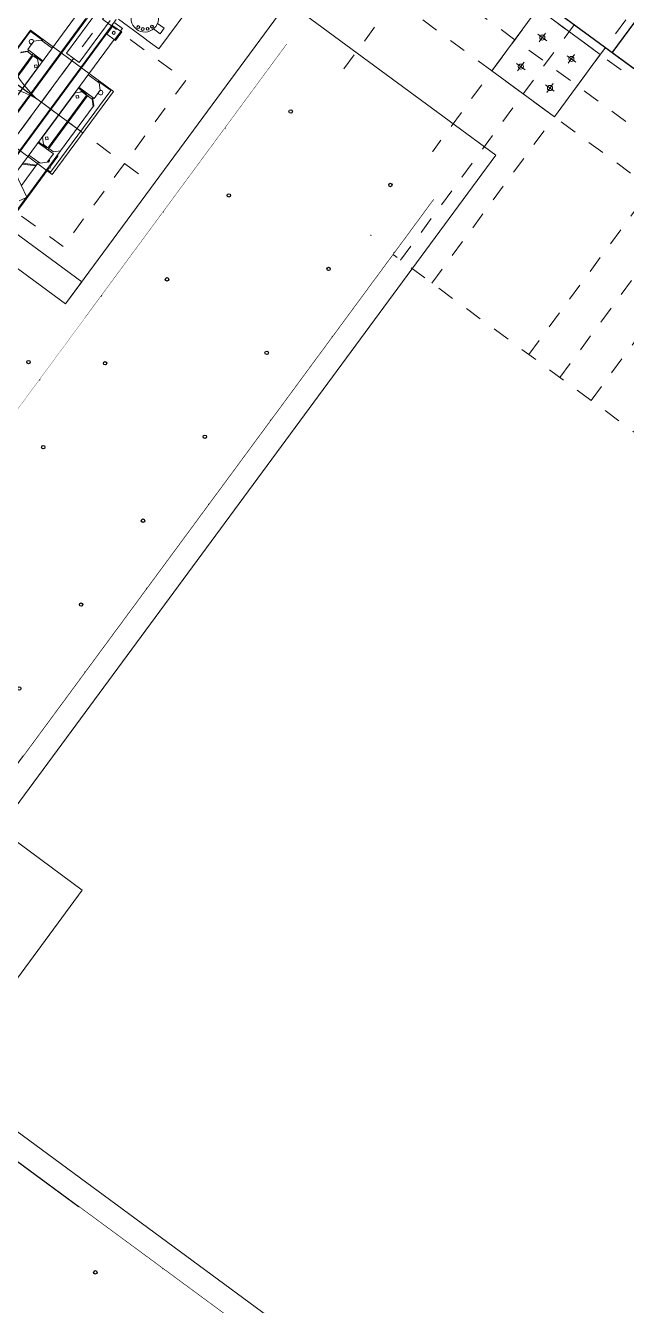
# Model space of a CAD drawing. Header units: metres. Extents: x 432095 to 435012, y 2470938 to 2473256.
# Drawn here: x 433789.31 to 433792.8, y 2471302.27 to 2471309.71 of the extents above; entities that cross this region are included whole.
import ezdxf

# ---------------------------------------------------------------- set-up
doc = ezdxf.new("R2010")
doc.units = ezdxf.units.M
doc.header["$MEASUREMENT"] = 0
doc.set_wipeout_variables(frame=1)
doc.linetypes.add('MB D$0$DASHDOT', pattern=[1, 0.5, -0.25, 0, -0.25])
doc.linetypes.add('MB D$0$HIDDEN', pattern=[0.375, 0.25, -0.125])
doc.layers.add('cong trinh tram 110kv', color=7, linetype='Continuous', lineweight=5)
for name, color, linetype in [('MB D$0$4-Net thay', 4, 'Continuous'), ('MB D$0$HATCH', 8, 'Continuous'), ('MB D$0$muong cap', 4, 'Continuous'), ('MB D$0$Xa', 7, 'Continuous')]:
    doc.layers.add(name, color=color, linetype=linetype)

# ---------------------------------------------------------------- blocks, each defined once
blk = doc.blocks.new('*U34')
at = {"color": 8}
blk.add_wipeout([(950, -120), (950, 680), (-250, 680), (-250, -120)], dxfattribs=at).dxf.layer = 'MB D$0$4-Net thay'
at = {"layer": 'MB D$0$4-Net thay', "color": 8}
for centre in [(0, 280), (700, 280)]:
    blk.add_circle(centre, 10, dxfattribs=at)
blk = doc.blocks.new('*U35')
at = {"layer": 'MB D$0$HATCH', "color": 0, "linetype": 'ByBlock', "lineweight": -2, "transparency": 16777216}
blk.add_blockref('*U34', (0, 0), dxfattribs=at)
blk = doc.blocks.new('*U39')
at = {"color": 8}
blk.add_wipeout([(350, -720), (350, 500), (-250, 500), (-250, -720)], dxfattribs=at).dxf.layer = 'MB D$0$4-Net thay'
at = {"layer": 'MB D$0$4-Net thay', "color": 8}
for centre in [(50, 250), (50, -470)]:
    blk.add_circle(centre, 10, dxfattribs=at)
blk = doc.blocks.new('*U40')
at = {"layer": 'MB D$0$muong cap', "color": 0, "linetype": 'ByBlock', "lineweight": -2, "transparency": 16777216}
blk.add_blockref('*U39', (606, 0), dxfattribs=at)
blk.add_blockref('*U39', (0, 0), dxfattribs=at)
blk = doc.blocks.new('MB D$0$M MC2')
at = {"layer": 'cong trinh tram 110kv', "linetype": 'MB D$0$HIDDEN'}
for p, q in [((2350, -925), (2350, 2075)), ((2800, -925), (2800, 2075)), ((4000, 1375), (0, 1375)), ((4000, 925), (0, 925)), ((4000, 225), (0, 225)), ((4000, -225), (0, -225))]:
    blk.add_line(p, q, dxfattribs=at)
at = {"layer": 'cong trinh tram 110kv', "linetype": 'MB D$0$DASHDOT', "ltscale": 0.5}
for p, q in [((2575, -925), (2575, 2075)), ((4000, 1150), (0, 1150)), ((4000, 0), (0, 0))]:
    blk.add_line(p, q, dxfattribs=at)
at = {"layer": 'cong trinh tram 110kv', "ltscale": 3}
for p, q in [((2501.5, 105), (2438.5, 105)), ((2470, 136.5), (2470, 73.5)), ((2648.5, 105), (2711.5, 105)), ((2680, 136.5), (2680, 73.5)), ((2470, -136.5), (2470, -73.5)), ((2680, -136.5), (2680, -73.5)), ((2501.5, -105), (2438.5, -105)), ((2648.5, -105), (2711.5, -105))]:
    blk.add_line(p, q, dxfattribs=at)
at = {"layer": 'cong trinh tram 110kv', "linetype": 'MB D$0$HIDDEN'}
blk.add_lwpolyline([(0, -925), (4000, -925), (4000, 2075), (0, 2075)], close=True, dxfattribs=at)
at = {"layer": 'cong trinh tram 110kv'}
blk.add_lwpolyline([(2350, 225), (2800, 225), (2800, -225), (2350, -225)], close=True, dxfattribs=at)
at = {"layer": 'cong trinh tram 110kv', "ltscale": 3}
for centre in [(2470, 105), (2680, 105), (2470, -105), (2680, -105)]:
    blk.add_circle(centre, 15, dxfattribs=at)
blk = doc.blocks.new('MB D$0$XT-10.110')
at = {"layer": 'MB D$0$Xa', "color": 0, "linetype": 'ByBlock'}
blk.add_line((150, -300), (9850, -300), dxfattribs=at)
blk.add_lwpolyline([(-300, 300), (-300, -300), (300, -300), (300, 300), (-300, 300), (-300, 300)], dxfattribs=at)
blk = doc.blocks.new('MB D$0$Mong TB')
at = {"layer": 'cong trinh tram 110kv', "linetype": 'MB D$0$HIDDEN', "ltscale": 1.5}
for p, q in [((0, -700.1), (0, 699.9)), ((700, -0.1), (-700, -0.1))]:
    blk.add_line(p, q, dxfattribs=at)
at = {"layer": 'cong trinh tram 110kv', "linetype": 'MB D$0$HIDDEN'}
blk.add_lwpolyline([(-600, -600.1), (600, -600.1), (600, 599.9), (-600, 599.9)], close=True, dxfattribs=at)
at = {"layer": 'cong trinh tram 110kv'}
for points in [[(-300, -300.1), (300, -300.1), (300, 299.9), (-300, 299.9)], [(-150, 160.5), (-139.4, 149.9), (-150, 139.3), (-160.6, 149.9)], [(150, 160.5), (139.4, 149.9), (150, 139.3), (160.6, 149.9)], [(-150, -160.7), (-139.4, -150.1), (-150, -139.5), (-160.6, -150.1)], [(150, -160.7), (139.4, -150.1), (150, -139.5), (160.6, -150.1)]]:
    blk.add_lwpolyline(points, close=True, dxfattribs=at)
blk = doc.blocks.new('MB D$0$DCL2L')
at = {"layer": 'cong trinh tram 110kv', "linetype": 'ByBlock'}
for p, q in [((-2464, 606.5), (-2464, 279.9)), ((-2265, -646.4), (-2265, 646.4)), ((-2125, -646.4), (-2125, 646.4)), ((-2437.3, 537.8), (-2459.9, 495.5)), ((-2458, 499), (-2458, 584)), ((-2325, 545), (-2325, -545)), ((-2270, 545), (-2270, -545)), ((-2120, -545), (-2120, 545)), ((-2065, -545), (-2065, 545)), ((-2460.8, 493.7), (-2459.9, 495.5)), ((-2325, 421.3), (-2460.8, 493.7)), ((-2458, 160), (-2458, 492.2)), ((-2395, 290), (-2395, 458.6)), ((-2325, 354), (-2395, 316.7)), ((-2325, 347.2), (-2395, 309.9)), ((-2200, -317), (-2200, 317)), ((-2485, 295), (-2480, 295)), ((-2485, -295), (-2485, 295)), ((-2464, 295), (-2480, 295)), ((-2468.8, 277.3), (-2458, 283.1)), ((-2466, 272), (-2468.8, 277.3)), ((-2458, 276.3), (-2466, 272)), ((-2466, 272), (-2462.7, 265.8)), ((-2464, 268.3), (-2464, 195.7)), ((-2462.7, 265.8), (-2458, 257)), ((-2405, 290), (-2435, 260)), ((-2435, 260), (-2435, 200)), ((-2325, 290), (-2405, 290)), ((-1905, 295), (-1905, -295)), ((-2462, 192.9), (-2458, 189.7)), ((-2428, 190), (-2458, 160)), ((-2458, -160), (-2458, 160)), ((-2325, 200), (-2435, 200)), ((-2395, 190), (-2428, 190)), ((-2395, 190), (-2395, 200)), ((-2395, -190), (-2395, 190)), ((-2389, 185), (-2389, 141.5)), ((-2387.5, 190), (-2356, 190)), ((-2384.7, 192.7), (-2384.7, 190)), ((-2336.5, 194), (-2380, 194)), ((-2326, 160), (-2356, 190)), ((-2325, 194), (-2336.5, 194)), ((-2332, 200), (-2332, 198.5)), ((-2326, 160), (-2326, -160)), ((-2325, 154), (-2326, 154)), ((-2265, 200), (-2270, 200)), ((-2265, 194), (-2270, 194)), ((-2265, 154), (-2270, 154)), ((-2064, -160), (-2064, 160)), ((-1995, 190), (-1995, -190)), ((-2393.5, 137), (-2395, 137)), ((-2389, 141.5), (-2389, -141.5)), ((-2001, -141.5), (-2001, 141.5)), ((-1910, 0), (-2490, 0)), ((-2395, -137), (-2393.5, -137)), ((-2389, -141.5), (-2389, -185)), ((-2001, -185), (-2001, -141.5)), ((-1996.5, -137), (-1995, -137)), ((-2458, -160), (-2428, -190)), ((-2458, -165), (-2458, -160)), ((-2423, -200), (-2458, -165)), ((-2435, -260), (-2435, -200)), ((-2435, -200), (-2325, -200)), ((-2395, -190), (-2428, -190)), ((-2395, -200), (-2395, -190)), ((-2387.5, -190), (-2356, -190)), ((-2380, -194), (-2336.5, -194)), ((-2377.6, -193), (-2377.6, -194)), ((-2356, -190), (-2326, -160)), ((-2349.3, -194), (-2349.3, -183.3)), ((-2336.5, -194), (-2325, -194)), ((-2332, -198.5), (-2332, -200)), ((-2326, -154), (-2325, -154)), ((-2270, -154), (-2265, -154)), ((-2270, -194), (-2265, -194)), ((-2270, -200), (-2265, -200)), ((-2125, -154), (-2120, -154)), ((-2125, -194), (-2120, -194)), ((-2125, -200), (-2120, -200)), ((-2065, -154), (-2064, -154)), ((-2065, -194), (-2053.5, -194)), ((-2065, -200), (-1955, -200)), ((-2064, -160), (-2034, -190)), ((-2058, -200), (-2058, -198.5)), ((-2053.5, -194), (-2010, -194)), ((-2002.5, -190), (-2034, -190)), ((-2005.3, -192.7), (-2005.3, -190)), ((-1995, -190), (-1995, -200)), ((-1995, -190), (-1962, -190)), ((-1967, -200), (-1932, -165)), ((-1962, -190), (-1932, -160)), ((-1955, -260), (-1955, -200)), ((-2485, -295), (-2480, -295)), ((-2414, -295), (-2480, -295)), ((-2435, -260), (-2405, -290)), ((-2403.8, -295), (-2414, -295)), ((-2405, -290), (-2325, -290)), ((-2395, -295), (-2403.8, -295)), ((-2403, -291), (-2403, -290)), ((-2395, -290), (-2395, -295)), ((-2270, -290), (-2265, -290)), ((-2125, -290), (-2120, -290)), ((-2065, -290), (-1985, -290)), ((-1995, -295), (-1995, -290)), ((-1986.2, -295), (-1995, -295)), ((-1987, -290), (-1987, -291)), ((-1986.2, -295), (-1976, -295)), ((-1985, -290), (-1955, -260)), ((-1976, -295), (-1910, -295)), ((-1905, -295), (-1910, -295)), ((-2240, -317), (-2150, -317)), ((-2240, -620), (-2240, -317)), ((-2150, -620), (-2150, -317)), ((-2335, -545), (-2335, -608)), ((-2328, -545), (-2335, -545)), ((-2328, -545), (-2326, -545)), ((-2328, -605), (-2328, -545)), ((-2278, -545), (-2326, -545)), ((-2271, -545), (-2278, -545)), ((-2271, -545), (-2269, -545)), ((-2271, -605), (-2271, -545)), ((-2265, -545), (-2269, -545)), ((-2567, -1110), (-2567, -655)), ((-2567, -655), (-2480, -655)), ((-2465, -655), (-2480, -655)), ((-2465, -655), (-2276.2, -655)), ((-2325, -608), (-2335, -608)), ((-2328, -605), (-2326, -605)), ((-2278, -605), (-2326, -605)), ((-2325, -605), (-2325, -625)), ((-2325, -625), (-2270, -625)), ((-2271, -605), (-2278, -605)), ((-2271, -605), (-2269, -605)), ((-2520, -770), (-2520, -730)), ((-2520, -730), (-2472.5, -730)), ((-2457.1, -730), (-2450.8, -730)), ((-2520, -770), (-2472.5, -770))]:
    blk.add_line(p, q, dxfattribs=at)
for centre, radius in [((-2300, -575), 9), ((-2456.9, -735.9), 8.5), ((-2444.6, -710.4), 8.5), ((-2422.6, -692.8), 8.5), ((-2395, -686.5), 8.5)]:
    blk.add_circle(centre, radius, dxfattribs=at)
for centre, radius, start, end in [((-2260.4, 760.6), 766.4, 277.08925, 359.25049), ((-2260.4, 760.6), 766.4, 277.08925, 359.25049), ((-2435, 250), 7, 90, 270), ((-2380, 185), 9, 90, 180), ((-2336.5, 198.5), 4.5, 270, 0), ((-2393.5, 141.5), 4.5, 270, 0), ((-2260.5, -760.6), 766.5, 0.731, 82.90839), ((-2260.5, -760.6), 766.5, 0.731, 82.90839), ((-2393.5, -141.5), 4.5, 0, 90), ((-1996.5, -141.5), 4.5, 90, 180), ((-2380, -185), 9, 180, 270), ((-2336.5, -198.5), 4.5, 0, 90), ((-2053.5, -198.5), 4.5, 90, 180), ((-2010, -185), 9, 270, 0), ((-2445, -250), 13, 39.71514, 320.28486), ((-2414, -291), 11, 338.67631, 0), ((-1976, -291), 11, 180, 201.32369), ((-1945, -250), 13, 219.71514, 140.28486), ((-2300, -590), 7, 66.78725, 113.21275), ((-2395, -750), 80, 15.90472, 344.09528), ((-2458.5, -750), 9, 49.07463, 118.06823), ((-2452.2, -722.4), 9, 216.21749, 285.21108), ((-2452.2, -722.4), 9, 23.36034, 92.35394), ((-2434.6, -700.4), 9, 190.5032, 259.4968), ((-2434.6, -700.4), 9, 357.64606, 66.63966), ((-2409.1, -688.1), 9, 164.78892, 233.78251), ((-2409.1, -688.1), 9, 331.93177, 40.92537), ((-2380.9, -688.1), 9, 139.07463, 208.06823)]:
    blk.add_arc(centre, radius, start, end, dxfattribs=at)
for centre, major_axis, ratio, start_param, end_param in [((-2462, 194.1), (-1.9, 1.9), 0.325227, 0.314437, 1.885234), ((-2375.5, -193), (0, 3), 0.707107, 0, 1.570796), ((-2356.4, -184), (0, 6), 0.707107, 3.237864, 4.27628)]:
    blk.add_ellipse(centre, major_axis=major_axis, ratio=ratio, start_param=start_param, end_param=end_param, dxfattribs=at)
blk = doc.blocks.new('*U41')
at = {"color": 8}
blk.add_wipeout([(350, -720), (350, 500), (-250, 500), (-250, -720)], dxfattribs=at).dxf.layer = 'MB D$0$4-Net thay'
at = {"layer": 'MB D$0$4-Net thay', "color": 8}
for centre in [(50, 250), (50, -470)]:
    blk.add_circle(centre, 10, dxfattribs=at)

msp = doc.modelspace()

# ---------------------------------------------------------------- block references
at = {"layer": 'cong trinh tram 110kv', "zscale": 0.001}
for name, p, xscale, yscale, rotation in [('MB D$0$M MC2', (433793.8589, 2471311.5711), 0.001000000045165598, 0.00100000003283925, 233.6153637256497), ('*U35', (433789.4898, 2471307.9834), 0.001000000032834317, 0.001000000032834317, 143.6153590623919)]:
    msp.add_blockref(name, p, dxfattribs=dict(at, xscale=xscale, yscale=yscale, rotation=rotation))

# ---------------------------------------------------------------- next in the draw order: linework, layer by layer
at = {"layer": 'cong trinh tram 110kv'}
for points in [[(433789.6335, 2471308.2253), (433789.5386, 2471308.0965), (433784.9126, 2471311.5051)], [(433792.0382, 2471308.96), (433790.8306, 2471309.8498), (433789.5386, 2471308.0965)]]:
    msp.add_lwpolyline(points, dxfattribs=at)

# ---------------------------------------------------------------- next in the draw order: block references
at = {"layer": 'cong trinh tram 110kv', "xscale": 0.001000000032834317, "yscale": 0.001000000032834317, "zscale": 0.001, "rotation": 143.6153590623919}
msp.add_blockref('*U40', (433789.4733, 2471302.0581), dxfattribs=at)

# ---------------------------------------------------------------- next in the draw order: linework, layer by layer
at = {"layer": 'cong trinh tram 110kv'}
for points in [[(433789.6335, 2471308.2253), (433784.8837, 2471311.7252)], [(433787.3497, 2471304.8898), (433790.8237, 2471309.6045)], [(433792.0382, 2471308.96), (433788.4303, 2471304.0637), (433788.4466, 2471303.8828), (433792.3261, 2471301.0242)], [(433792.1304, 2471300.9945), (433788.3294, 2471303.7953), (433788.2832, 2471304.1001), (433791.6764, 2471308.7051)]]:
    msp.add_lwpolyline(points, dxfattribs=at)
msp.add_lwpolyline([(433789.153, 2471305.0445), (433788.5598, 2471304.2394), (433789.0431, 2471303.8833), (433789.6363, 2471304.6884)], close=True, dxfattribs=at)

# ---------------------------------------------------------------- next in the draw order: block references
at = {"layer": 'cong trinh tram 110kv', "zscale": 0.001}
for name, p, xscale, yscale, rotation in [('MB D$0$XT-10.110', (433793.1354, 2471309.6199), -0.001000000032834317, 0.00100000003283925, 323.6153590623919), ('MB D$0$DCL2L', (433787.6264, 2471310.5737), 0.001000000032834317, 0.001000000032834317, 143.6153590623919), ('MB D$0$Mong TB', (433789.3982, 2471309.2681), -0.001000000032834317, 0.00100000003283925, 143.6153590623919)]:
    msp.add_blockref(name, p, dxfattribs=dict(at, xscale=xscale, yscale=yscale, rotation=rotation))

# ---------------------------------------------------------------- next in the draw order: block references
for name, p, xscale, yscale, rotation in [('*U41', (433788.8618, 2471306.099), 0.001000000045165598, 0.00100000003283925, 53.61536372564975), ('*U39', (433789.4733, 2471302.0581), 0.001000000032834317, 0.001000000032834317, 143.6153590623919)]:
    msp.add_blockref(name, p, dxfattribs=dict(at, xscale=xscale, yscale=yscale, rotation=rotation))

# ---------------------------------------------------------------- next in the draw order: block references
for name, p, xscale, yscale, rotation in [('*U41', (433789.2212, 2471306.5868), 0.001000000045165598, 0.00100000003283925, 53.61536372564975), ('*U39', (433789.9611, 2471301.6986), 0.001000000032834317, 0.001000000032834317, 143.6153590623919)]:
    msp.add_blockref(name, p, dxfattribs=dict(at, xscale=xscale, yscale=yscale, rotation=rotation))

# ---------------------------------------------------------------- next in the draw order: block references
at = {"layer": 'cong trinh tram 110kv', "xscale": 0.001000000045165598, "yscale": 0.00100000003283925, "zscale": 0.001, "rotation": 53.61536372564975}
msp.add_blockref('*U41', (433789.5807, 2471307.0747), dxfattribs=at)

# ---------------------------------------------------------------- next in the draw order: block references
msp.add_blockref('*U41', (433789.9402, 2471307.5626), dxfattribs=at)

# ---------------------------------------------------------------- next in the draw order: block references
msp.add_blockref('*U41', (433790.6592, 2471308.5383), dxfattribs=at)

# ---------------------------------------------------------------- next in the draw order: block references
msp.add_blockref('*U41', (433791.0186, 2471309.0262), dxfattribs=at)

# ---------------------------------------------------------------- next in the draw order: block references
msp.add_blockref('*U41', (433790.2997, 2471308.0504), dxfattribs=at)

doc.saveas('drawing.dxf')
